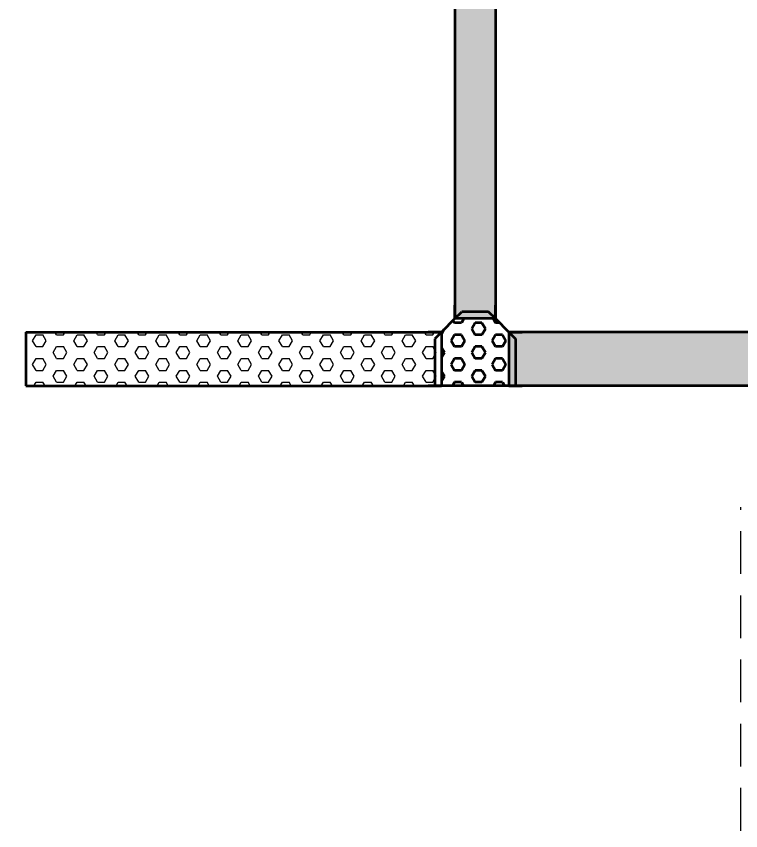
# Model space of a CAD drawing. Header units: inches. Extents: x -501855 to 57169, y -29325 to 19878.
# Drawn here: x 2538 to 5228, y -4347 to -1326 of the extents above; entities that cross this region are included whole.
import ezdxf
from ezdxf import colors
from ezdxf.entities.mleader import LeaderData, LeaderLine
from ezdxf.math import Vec2, Vec3

# ---------------------------------------------------------------- set-up
doc = ezdxf.new("R2010")
doc.units = ezdxf.units.IN
doc.header["$LTSCALE"] = 25
doc.header["$MEASUREMENT"] = 0
doc.linetypes.add('00-Ground Floor$0$HIDDEN', pattern=[9.525, 6.35, -3.175])
doc.linetypes.add('DASHDOT', pattern=[25.4, 12.7, -6.35, 0, -6.35])
doc.layers.get('0').update_dxf_attribs({"color": 8})
for name, color, linetype, lineweight in [('00-Ground Floor$0$Aluminum', 251, 'Continuous', 5), ('E-LITE-CLNG-CNDT', 6, 'DASHDOT', 35), ('E-POWR-TEXT', 6, 'Continuous', 25), ('T-CABL-TRAY', 60, 'Continuous', 35)]:
    doc.layers.add(name, color=color, linetype=linetype, lineweight=lineweight)
doc.styles.add('DC_Elc_Romans', font='elc_romans.shx', dxfattribs={"width": 0.7})

# ---------------------------------------------------------------- blocks, each defined once
blk = doc.blocks.new('00-Ground Floor')
at = {"layer": '00-Ground Floor$0$Aluminum', "linetype": '00-Ground Floor$0$HIDDEN'}
blk.add_line((5227.9, -4347.4, 0), (5227.9, -3147.4, 0), dxfattribs=at)
blk = doc.blocks.new('*U103')
at = {"lineweight": 0}
h = blk.add_hatch(dxfattribs=at)
h.set_pattern_fill('HEX', color=253, scale=8, angle=180, style=0)
h.set_pattern_definition([(180, (-20899.527, -3e-10), (6e-13, -43.99409), [25.4, -50.8]), (300, (-20899.527, -3e-10), (38.1, 21.997045), [25.4, -50.8]), (240, (-20924.927, -3e-10), (38.1, -21.997045), [25.4, -50.8])])
h.paths.add_polyline_path([(-13430.7, 200), (-13430.7, 0), (0, 0), (0, 200)])
at = {"color": 0}
for p, q in [((0, 200), (-13430.7, 200)), ((-13430.7, 0), (-13430.7, 200)), ((0, 0), (-13430.7, 0))]:
    blk.add_line(p, q, dxfattribs=at)
blk = doc.blocks.new('*U72')
h = blk.add_hatch()
h.set_pattern_fill('HEX', color=253, scale=8, angle=-90, style=0)
h.set_pattern_definition([(270, (-3e-11, -5e-24), (43.994, -9e-14), [25.4, -50.8]), (30, (-3e-11, -5e-24), (-21.997, 38.1), [25.4, -50.8]), (330, (-3e-11, -25.4), (21.997, 38.1), [25.4, -50.8])])
h.paths.add_polyline_path([(0, 0), (-200, 0), (-250, -50), (-250, -200), (-200, -250), (0, -250)])
at = {"color": 0}
for p, q in [((-200, 0), (-200, 50)), ((0, 0), (0, 50)), ((-250, -50), (-200, 0)), ((0, 0), (0, -250)), ((-250, -50), (-300, -50)), ((-250, -200), (-300, -200)), ((-250, -200), (-200, -250)), ((-200, -250), (-200, -300)), ((0, -250), (0, -300))]:
    blk.add_line(p, q, dxfattribs=at)
at = {"color": 253}
for p, q in [((-200, 0), (-175, 25)), ((-200, 0), (0, 0)), ((-175, 25), (0, 25)), ((-250, -50), (-275, -75)), ((-250, -50), (-250, -200)), ((-275, -75), (-275, -175)), ((-250, -200), (-275, -175)), ((-200, -250), (0, -250)), ((-200, -250), (-175, -275)), ((-175, -275), (0, -275))]:
    blk.add_line(p, q, dxfattribs=at)
blk = doc.blocks.new('*U97')
at = {"lineweight": 0}
h = blk.add_hatch(dxfattribs=at)
h.set_pattern_fill('HEX', color=253, scale=8, angle=180, style=0)
h.set_pattern_definition([(180, (-18380.734, -2e-10), (6e-13, -43.99409), [25.4, -50.8]), (300, (-18380.734, -2e-10), (38.1, 21.99705), [25.4, -50.8]), (240, (-18406.134, -2e-10), (38.1, -21.99705), [25.4, -50.8])])
h.paths.add_polyline_path([(-4933.9, 150), (-4933.9, 0), (0, 0), (0, 150)])
at = {"color": 0}
for p, q in [((0, 150), (-4933.9, 150)), ((-4933.9, 0), (-4933.9, 150)), ((0, 0), (0, 150)), ((0, 0), (-4933.9, 0))]:
    blk.add_line(p, q, dxfattribs=at)
blk = doc.blocks.new('*U102')
at = {"lineweight": 0}
h = blk.add_hatch(dxfattribs=at)
h.set_pattern_fill('HEX', color=253, scale=8, angle=180, style=0)
h.set_pattern_definition([(180, (-9012.344, -1e-10), (6e-13, -43.9941), [25.4, -50.8]), (300, (-9012.344, -1e-10), (38.1, 21.99705), [25.4, -50.8]), (240, (-9037.744, -1e-10), (38.1, -21.99705), [25.4, -50.8])])
h.paths.add_polyline_path([(-1543.5, 200), (-1543.5, 0), (0, 0), (0, 200)])
at = {"color": 0}
for p, q in [((0, 200), (-1543.5, 200)), ((-1543.5, 0), (-1543.5, 200)), ((0, 0), (0, 200)), ((0, 0), (-1543.5, 0))]:
    blk.add_line(p, q, dxfattribs=at)

msp = doc.modelspace()

# ---------------------------------------------------------------- block references
at = {"layer": 'E-LITE-CLNG-CNDT'}
msp.add_blockref('00-Ground Floor', (0, 0), dxfattribs=at)
at = {"layer": 'T-CABL-TRAY', "linetype": 'Continuous'}
for name, p, rotation in [('*U97', (4317, 2486.4), 89.99999999999999), ('*U72', (4367, -2697.4, 0), 269.9999999999999), ('*U102', (2573.5, -2497.4, 0), 180)]:
    msp.add_blockref(name, p, dxfattribs=dict(at, rotation=rotation))
at = {"layer": 'T-CABL-TRAY', "linetype": 'Continuous', "xscale": -1, "rotation": 180}
msp.add_blockref('*U103', (17797.7, -2497.4, 0), dxfattribs=at)

# ---------------------------------------------------------------- leaders
at = {"layer": 'E-POWR-TEXT'}
ml = msp.add_multileader_mtext('Standard', dxfattribs=at)
ml.set_content('CABLE TRAY FOR\\PLOW CURRENT DATA\\PCABLES ', color=256, style='DC_Elc_Romans')
ml.set_leader_properties(color=45)
ml.build(insert=Vec2(0, 0))
ml.multileader.update_dxf_attribs({"dogleg_length": 2, "arrow_head_size": 200, "scale": 100})
ctx = ml.context
ctx.base_point, ctx.scale, ctx.char_height, ctx.arrow_head_size, ctx.landing_gap_size, ctx.plane_origin = Vec3(25909, 4523.7), 100, 200, 200, 200, Vec3(31500.2, 4337.5)
ctx.text_align_type = 2
notes = []
notes.append((ctx, [(1, (1, 1, 0), (28540.4, 4523.7), (-1, 0), 84.7, [(2, [(30563.2, -2601.7)], 0, [])])]))
ctx.mtext.insert, ctx.mtext.width, ctx.mtext.alignment, ctx.mtext.flow_direction = Vec3(28255.7, 4623.7), 5291.736, 3, 5
for ctx, leaders in notes:
    for number, flags, end, landing, length, lines in leaders:
        leader = LeaderData()
        leader.index, (leader.has_last_leader_line, leader.has_dogleg_vector, leader.attachment_direction) = number, flags
        leader.last_leader_point, leader.dogleg_vector, leader.dogleg_length = Vec3(end), Vec3(landing), length
        for number, points, colour, breaks in lines:
            line = LeaderLine()
            line.index, line.vertices, line.color, line.breaks = number, Vec3.list(points), colors.encode_raw_color(colour), breaks
            leader.lines.append(line)
        ctx.leaders.append(leader)

doc.saveas('drawing.dxf')
